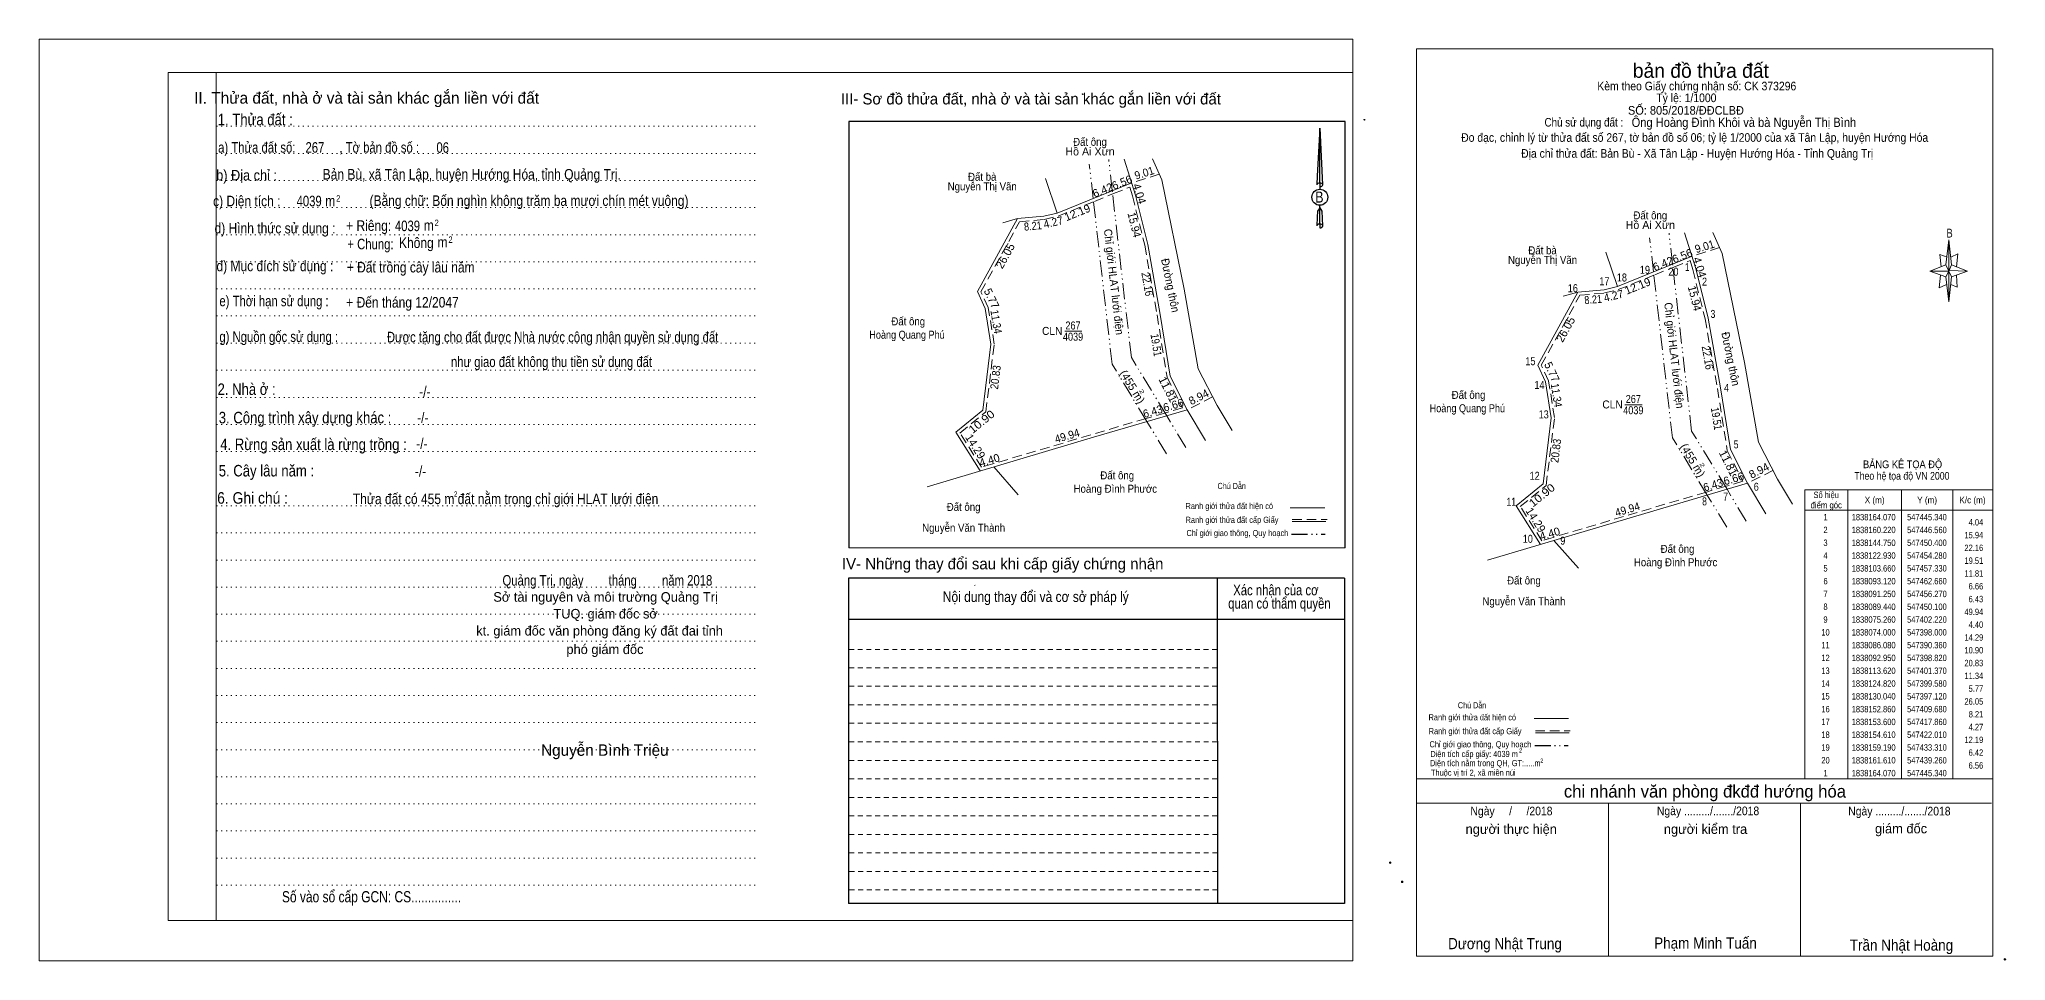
# Model space of a CAD drawing. Header units: metres. Extents: x 546486 to 548607, y 1837209 to 1838237.
# Drawn here: x 546929 to 547543, y 1837944 to 1838232 of the extents above; entities that cross this region are included whole.
import ezdxf
from ezdxf.enums import TextEntityAlignment as Align

# ---------------------------------------------------------------- set-up
doc = ezdxf.new("R2010")
doc.units = ezdxf.units.M
doc.header["$PDMODE"] = 32
doc.header["$PDSIZE"] = 0.5
for name, pattern in [('DASH_DOUBLE_DOT', [9.2, 5, -1.2, 0.3, -1.2, 0.3, -1.2]), ('DOTTED', [1.5, 0.3, -1.2]), ('MEDIUM_DASHED', [4.5, 3, -1.5]), ('SHORT_DASHED', [2.7, 1.5, -1.2])]:
    doc.linetypes.add(name, pattern=pattern)
for name, color, linetype, lineweight in [('1', 7, 'DOTTED', 13), ('15', 7, 'Continuous', 13), ('5', 7, 'Continuous', 13), ('63', 7, 'Continuous', 13)]:
    doc.layers.add(name, color=color, linetype=linetype, lineweight=lineweight)
doc.layers.add('34', color=7, linetype='Continuous')
doc.layers.add('6', color=7, linetype='Continuous')

msp = doc.modelspace()

# ---------------------------------------------------------------- linework, layer by layer
at = {"layer": '1', "linetype": 'Continuous'}
for p, q in [((546969.22, 1838221.5), (547339.38, 1838221.5)), ((546969.22, 1838221.5), (546969.22, 1837956.5)), ((547339.38, 1838221.5), (547339.38, 1837954.3)), ((546969.22, 1837956.5), (547339.38, 1837956.5))]:
    msp.add_line(p, q, dxfattribs=at)
at = {"layer": '1'}
for p, q in [((546984.22, 1838221.5), (546984.22, 1837956.5)), ((546984.22, 1838221.5), (546984.22, 1837956.5)), ((546984.38, 1838204.7), (547153.46, 1838204.7)), ((546984.38, 1838196.22), (547153.46, 1838196.22)), ((546984.38, 1838187.78), (547153.46, 1838187.78)), ((546984.38, 1838179.3), (547153.46, 1838179.3)), ((546984.38, 1838170.82), (547153.46, 1838170.82)), ((546984.38, 1838162.34), (547153.46, 1838162.34)), ((546984.38, 1838153.86), (547153.46, 1838153.86)), ((546984.38, 1838145.42), (547153.46, 1838145.42)), ((546984.38, 1838136.94), (547153.46, 1838136.94)), ((546984.38, 1838128.46), (547153.46, 1838128.46)), ((546984.38, 1838119.98), (547153.46, 1838119.98)), ((546984.38, 1838111.54), (547153.46, 1838111.54)), ((546984.38, 1838103.06), (547153.46, 1838103.06)), ((546984.38, 1838086.1), (547153.46, 1838086.1)), ((546984.38, 1838077.62), (547153.46, 1838077.62)), ((546984.38, 1838069.14), (547153.46, 1838069.14)), ((546984.38, 1838060.7), (547153.46, 1838060.7)), ((546984.38, 1838052.22), (547153.46, 1838052.22)), ((546984.38, 1838043.74), (547153.46, 1838043.74)), ((546984.38, 1838035.26), (547153.46, 1838035.26)), ((546984.38, 1838026.82), (547153.46, 1838026.82)), ((546984.38, 1838018.34), (547153.46, 1838018.34)), ((546984.38, 1838009.86), (547153.46, 1838009.86)), ((546984.38, 1838001.38), (547153.46, 1838001.38)), ((546984.38, 1837992.9), (547153.46, 1837992.9)), ((546984.38, 1837984.46), (547153.46, 1837984.46)), ((546984.38, 1837975.98), (547153.46, 1837975.98)), ((546984.38, 1837967.5), (547153.46, 1837967.5))]:
    msp.add_line(p, q, dxfattribs=at)
at = {"layer": '1', "linetype": 'Continuous'}
for points in [[(546929.02, 1837943.9), (547339.38, 1837943.9), (547339.38, 1838231.9), (546929.02, 1838231.9)], [(546984.22, 1838221.5), (547339.38, 1838221.5), (547339.38, 1837956.5), (546984.22, 1837956.5)]]:
    msp.add_lwpolyline(points, close=True, dxfattribs=at)
at = {"layer": '1'}
for p in [(547254.9, 1838214.82), (547342.9, 1838206.82)]:
    msp.add_point(p, dxfattribs=at)
at = {"layer": '15', "lineweight": 25}
for p, q in [((547181.94, 1838206.18), (547181.94, 1838072.9)), ((547329.02, 1838204.1), (547329.94, 1838186.42)), ((547329.02, 1838204.1), (547329.94, 1838186.42)), ((547329.02, 1838204.1), (547329.94, 1838186.42)), ((547328.26, 1838189.18), (547328.1, 1838186.46)), ((547329.02, 1838187.02), (547329.02, 1838186.34)), ((547329.02, 1838186.34), (547329.02, 1838185.82)), ((547329.02, 1838185.82), (547329.02, 1838185.14)), ((547329.02, 1838185.82), (547329.02, 1838185.14)), ((547329.02, 1838185.82), (547329.02, 1838185.14)), ((547329.94, 1838186.42), (547329.94, 1838186.46)), ((547329.02, 1838179.18), (547329.02, 1838179.98)), ((547329.02, 1838179.18), (547329.02, 1838179.98)), ((547329.02, 1838179.18), (547329.02, 1838179.98)), ((547329.02, 1838179.18), (547329.7, 1838178.22)), ((547329.02, 1838179.18), (547329.7, 1838178.22)), ((547329.02, 1838179.18), (547329.7, 1838178.22)), ((547329.7, 1838178.22), (547329.94, 1838173.58)), ((547329.7, 1838178.22), (547329.94, 1838173.58)), ((547329.7, 1838178.22), (547329.94, 1838173.58)), ((547329.02, 1838174.18), (547329.02, 1838173.5)), ((547329.02, 1838173.5), (547329.02, 1838172.98)), ((547329.94, 1838173.58), (547329.94, 1838173.62)), ((547296.98, 1838063.5), (547297.06, 1837961.74)), ((547336.82, 1838063.5), (547336.74, 1837961.74)), ((547336.82, 1838050.58), (547181.78, 1838050.58)), ((547336.74, 1837961.74), (547181.78, 1837961.74))]:
    msp.add_line(p, q, dxfattribs=at)
at = {"layer": '15'}
for p, q in [((547319.84, 1838085.42), (547330.6, 1838085.42)), ((547320.46, 1838081.14), (547330.98, 1838081.14)), ((547181.94, 1838072.9), (547336.98, 1838072.9)), ((547221.38, 1838061.3), (547221.22, 1838061.14))]:
    msp.add_line(p, q, dxfattribs=at)
at = {"layer": '15', "linetype": 'DASH_DOUBLE_DOT', "lineweight": 25}
msp.add_line((547320.26, 1838077.18), (547330.72, 1838077.18), dxfattribs=at)
at = {"layer": '15', "linetype": 'MEDIUM_DASHED'}
msp.add_line((547320.46, 1838081.78), (547331.34, 1838081.78), dxfattribs=at)
at = {"layer": '15', "linetype": 'SHORT_DASHED'}
for p, q in [((547296.94, 1838041.22), (547181.78, 1838041.22)), ((547296.98, 1838035.42), (547181.78, 1838035.42)), ((547296.98, 1838029.66), (547181.78, 1838029.66)), ((547296.98, 1838023.86), (547181.78, 1838023.86)), ((547296.98, 1838018.1), (547181.78, 1838018.1)), ((547296.98, 1838012.3), (547181.78, 1838012.3)), ((547296.98, 1838006.5), (547181.78, 1838006.5)), ((547296.98, 1838000.74), (547181.78, 1838000.74)), ((547296.98, 1837994.94), (547181.78, 1837994.94)), ((547296.98, 1837989.14), (547181.78, 1837989.14)), ((547297.02, 1837983.38), (547181.78, 1837983.38)), ((547297.02, 1837977.58), (547181.78, 1837977.58)), ((547297.06, 1837971.82), (547181.78, 1837971.82)), ((547297.06, 1837966.02), (547181.78, 1837966.02))]:
    msp.add_line(p, q, dxfattribs=at)
at = {"layer": '15', "lineweight": 25}
for points in [[(547336.98, 1838072.9), (547336.98, 1838206.18), (547181.94, 1838206.18)], [(547329.02, 1838187.02), (547329.02, 1838204.1), (547328.26, 1838189.18)], [(547329.02, 1838174.18), (547329.02, 1838179.18), (547328.34, 1838178.22), (547328.26, 1838176.34), (547328.1, 1838173.62)], [(547336.82, 1838063.5), (547181.78, 1838063.5), (547181.78, 1837961.74)]]:
    msp.add_lwpolyline(points, dxfattribs=at)
msp.add_ellipse((547329.078, 1838182.529), major_axis=(0, 2.516), ratio=0.983453, dxfattribs=at)
for centre, start_param, end_param in [((547329.079, 1838186.406), 1.5707963, 3.074452), ((547329.079, 1838186.406), 0.0671406, 1.5707963), ((547329.079, 1838186.406), 4.712389, 6.2831853), ((547329.079, 1838173.565), 2.4910694, 3.0742784), ((547329.079, 1838173.565), 1.5707963, 2.4910694), ((547329.079, 1838173.565), 0.0671406, 1.5707963), ((547329.079, 1838173.565), 4.712389, 6.2831853)]:
    msp.add_ellipse(centre, major_axis=(0.907, 0), ratio=0.655448, start_param=start_param, end_param=end_param, dxfattribs=at)
at = {"layer": '5'}
for p, q in [((547524.6, 1838161.42), (547525.6, 1838169.22)), ((547524.6, 1838157.62), (547519.6, 1838159.42)), ((547526.4, 1838157.62), (547525.6, 1838149.82)), ((547526.4, 1838161.42), (547531.4, 1838159.42)), ((547528, 1838158.22), (547528.2, 1838154.42)), ((547528.2, 1838154.42), (547526.2, 1838155.22)), ((547396, 1838019.58), (547406.76, 1838019.58)), ((547396.4, 1838015.1), (547406.92, 1838015.1)), ((547359.28, 1838000.7), (547539.28, 1838000.7)), ((547359.28, 1837993.1), (547538.88, 1837993.1)), ((547359.28, 1837993.1), (547538.88, 1837993.1)), ((547359.28, 1837993.1), (547538.88, 1837993.1)), ((547419.28, 1837945.3), (547419.28, 1837993.1)), ((547479.28, 1837945.3), (547479.28, 1837993.1)), ((547539.28, 1837945.3), (547359.28, 1837945.3))]:
    msp.add_line(p, q, dxfattribs=at)
at = {"layer": '5', "linetype": 'MEDIUM_DASHED'}
msp.add_line((547396.4, 1838015.74), (547407.28, 1838015.74), dxfattribs=at)
at = {"layer": '5', "linetype": 'DASH_DOUBLE_DOT', "lineweight": 25}
msp.add_line((547396.2, 1838011.14), (547406.64, 1838011.14), dxfattribs=at)
at = {"layer": '5'}
for points in [[(547359.28, 1838228.9), (547539.28, 1838228.9), (547539.28, 1837945.3), (547359.28, 1837945.3)], [(547525.6, 1838169.22), (547526.4, 1838161.42), (547525.6, 1838159.42)], [(547525.6, 1838159.42), (547519.6, 1838159.42), (547524.6, 1838161.42), (547526.4, 1838157.62), (547531.4, 1838159.42), (547525.6, 1838159.62)], [(547525.6, 1838159.42), (547525.6, 1838149.82), (547524.6, 1838157.62)]]:
    msp.add_lwpolyline(points, close=True, dxfattribs=at)
for points in [[(547525, 1838163.82), (547522.8, 1838164.62), (547523.2, 1838160.82)], [(547526.2, 1838163.82), (547528.4, 1838164.82), (547528, 1838160.82)], [(547525.6, 1838159.42), (547524.6, 1838161.42), (547519.6, 1838159.42)], [(547523, 1838158.22), (547522.6, 1838154.22), (547524.8, 1838155.22)], [(547525.6, 1838159.42), (547526.4, 1838157.62), (547531.4, 1838159.42)]]:
    msp.add_lwpolyline(points, dxfattribs=at)
for p in [(547351.04, 1837974.56), (547354.78, 1837968.54), (547543.08, 1837944.3)]:
    msp.add_point(p, dxfattribs=at)
at = {"layer": '63', "linetype": 'DASH_DOUBLE_DOT'}
for p, q in [((547264.21, 1838184.59), (547263.1, 1838194.32)), ((547258.26, 1838182.17), (547257.03, 1838192.86)), ((547264.18, 1838130.35), (547258.25, 1838182.17)), ((547270.18, 1838132.41), (547264.22, 1838184.59)), ((547433.31, 1838159.19), (547432.08, 1838169.88)), ((547439.26, 1838161.61), (547438.15, 1838171.34)), ((547439.23, 1838107.37), (547433.3, 1838159.19)), ((547445.23, 1838109.43), (547439.27, 1838161.61))]:
    msp.add_line(p, q, dxfattribs=at)
at = {"layer": '63'}
for p, q in [((547279.69, 1838187.97), (547276.77, 1838194.52)), ((547230, 1838174.58), (547234.63, 1838175.84)), ((547454.74, 1838164.99), (547451.82, 1838171.54)), ((547405.05, 1838151.6), (547409.68, 1838152.86)), ((547282.28, 1838126.64), (547279.23, 1838145.91)), ((547249.35, 1838140.63), (547254.72, 1838140.63)), ((547457.33, 1838103.66), (547454.28, 1838122.93)), ((547258.4, 1838107.54), (547287.61, 1838116.1)), ((547424.4, 1838117.65), (547429.77, 1838117.65)), ((547258.4, 1838107.54), (547206.38, 1838092.05)), ((547234.79, 1838089.53), (547227.17, 1838098.24)), ((547433.45, 1838084.56), (547462.66, 1838093.12)), ((547494, 1838091.1), (547494, 1838000.7)), ((547510.8, 1838091.1), (547510.8, 1838000.7)), ((547526.8, 1838091.1), (547526.8, 1838000.7)), ((547433.45, 1838084.56), (547381.43, 1838069.07)), ((547480.56, 1838084.7), (547539.28, 1838084.7)), ((547409.84, 1838066.55), (547402.22, 1838075.26))]:
    msp.add_line(p, q, dxfattribs=at)
at = {"layer": '63', "linetype": 'MEDIUM_DASHED'}
for p, q in [((547278.89, 1838189.76), (547270.29, 1838187.05)), ((547453.94, 1838166.78), (547445.34, 1838164.07)), ((547295.58, 1838120.14), (547287.61, 1838116.1)), ((547470.63, 1838097.16), (547462.66, 1838093.12))]:
    msp.add_line(p, q, dxfattribs=at)
at = {"layer": '63'}
for points in [[(547267.97, 1838194.4), (547271.51, 1838183.2), (547275.35, 1838167.73), (547279.23, 1838145.91)], [(547243.39, 1838188.39), (547246.96, 1838177.59), (547270.29, 1838187.05)], [(547291.04, 1838128.92), (547286.64, 1838153.84), (547279.69, 1838187.97)], [(547222.95, 1838096.98), (547215.31, 1838109.06), (547223.77, 1838115.93), (547226.32, 1838136.6), (547224.53, 1838147.8), (547222.07, 1838153.02), (547234.63, 1838175.84)], [(547234.63, 1838175.84), (547242.81, 1838176.58), (547246.96, 1838177.59)], [(547443.02, 1838171.42), (547446.56, 1838160.22), (547450.4, 1838144.75), (547454.28, 1838122.93)], [(547418.44, 1838165.41), (547422.01, 1838154.61), (547445.34, 1838164.07)], [(547466.09, 1838105.94), (547461.69, 1838130.86), (547454.74, 1838164.99)], [(547398, 1838074), (547390.36, 1838086.08), (547398.82, 1838092.95), (547401.37, 1838113.62), (547399.58, 1838124.82), (547397.12, 1838130.04), (547409.68, 1838152.86)], [(547409.68, 1838152.86), (547417.86, 1838153.6), (547422.01, 1838154.61)], [(547282.28, 1838126.64), (547287.61, 1838116.1), (547293.31, 1838106.53)], [(547291.04, 1838128.92), (547296.98, 1838117.44), (547301.71, 1838109.59)], [(547457.33, 1838103.66), (547462.66, 1838093.12), (547468.36, 1838083.55)], [(547466.09, 1838105.94), (547472.03, 1838094.46), (547476.76, 1838086.61)]]:
    msp.add_lwpolyline(points, dxfattribs=at)
at = {"layer": '63', "linetype": 'MEDIUM_DASHED'}
for points in [[(547269.66, 1838185.72), (547270.55, 1838182.93), (547274.37, 1838167.52), (547278.24, 1838145.74), (547281.32, 1838126.33), (547286.17, 1838116.72), (547280.94, 1838115.19), (547274.77, 1838113.38), (547226.88, 1838099.2), (547223.39, 1838098.16), (547216.63, 1838108.84), (547224.71, 1838115.41), (547227.33, 1838136.62), (547225.5, 1838148.1), (547223.19, 1838152.98), (547235.25, 1838174.89), (547242.97, 1838175.59), (547247.27, 1838176.64), (547258.64, 1838181.24), (547264.59, 1838183.66)], [(547444.71, 1838162.74), (547445.6, 1838159.95), (547449.42, 1838144.54), (547453.29, 1838122.76), (547456.37, 1838103.35), (547461.22, 1838093.74), (547455.99, 1838092.21), (547449.82, 1838090.4), (547401.93, 1838076.22), (547398.44, 1838075.18), (547391.68, 1838085.86), (547399.76, 1838092.43), (547402.38, 1838113.64), (547400.55, 1838125.12), (547398.24, 1838130), (547410.3, 1838151.91), (547418.02, 1838152.61), (547422.32, 1838153.66), (547433.69, 1838158.26), (547439.64, 1838160.68)]]:
    msp.add_lwpolyline(points, close=True, dxfattribs=at)
at = {"layer": '63', "linetype": 'DASH_DOUBLE_DOT'}
for points in [[(547287.23, 1838104.31), (547281.22, 1838114.23), (547270.18, 1838132.41)], [(547281.16, 1838102.36), (547275.05, 1838112.42), (547264.18, 1838130.35)], [(547462.28, 1838081.33), (547456.27, 1838091.25), (547445.23, 1838109.43)], [(547456.21, 1838079.38), (547450.1, 1838089.44), (547439.23, 1838107.37)]]:
    msp.add_lwpolyline(points, dxfattribs=at)
at = {"layer": '63'}
msp.add_lwpolyline([(547480.56, 1838091.1), (547539.28, 1838091.1), (547539.28, 1838000.7), (547480.56, 1838000.7)], close=True, dxfattribs=at)

# ---------------------------------------------------------------- texts
at = {"layer": '15'}
for s, height, p in [('II. Thửa đất, nhà ở và tài sản khác gắn liền với đất', 3.6, (547031.255, 1838211.78)), ('III- Sơ đồ thửa đất, nhà ở và tài sản khác gắn liền với đất', 3.5, (547238.785, 1838211.54)), ('IV- Những thay đổi sau khi cấp giấy chứng nhận', 3.5, (547229.99, 1838066.22)), ('Sở tài nguyên và môi trường Quảng Trị', 3, (547105.925, 1838056.1)), ('TUQ. giám đốc sở', 2.987, (547105.935, 1838050.86)), ('kt. giám đốc văn phòng đăng ký đất đai tỉnh', 2.987, (547104.055, 1838045.54)), ('phó giám đốc', 3, (547105.725, 1838039.74)), ('Nguyễn Bình Triệu', 3.573, (547105.69, 1838007.94))]:
    msp.add_text(s, height=height, dxfattribs=at).set_placement(p, align=Align.CENTER)
for s, height, width, p in [('1. Thửa đất :', 3.6, 0.85, (546996.475, 1838205.02)), ('a) Thửa đất số:              , Tờ bản đồ số : ', 3.3, 0.8, (547016.755, 1838196.46)), ('267', 3.3, 0.8, (547015.12, 1838196.46)), ('06', 3.3, 0.8, (547055.04, 1838196.42)), ('b) Địa chỉ : ', 3.3, 0.9, (546994.32, 1838187.78)), ('Bản Bù, xã Tân Lập, huyện Hướng Hóa, tỉnh Quảng Trị.', 3.3, 0.85, (547064.125, 1838188.06)), ('c) Diện tích :                                                   ', 3.3, 0.85, (547020.405, 1838179.7)), ('4039', 3.3, 0.8, (547013.315, 1838179.7)), (' m', 3.3, 0.85, (547019.395, 1838179.74)), ('2', 2, 0.75, (547022.415, 1838181.18)), ('(Bằng chữ: Bốn nghìn không trăm ba mươi chín mét vuông)', 3.3, 0.85, (547082, 1838179.82)), ('B', 3.456, 0.85, (547328.915, 1838180.86)), ('+ Riêng: ', 3.3, 0.85, (547032.43, 1838172.02)), ('4039', 3.3, 0.8, (547044.035, 1838171.93)), ('2', 2, 0.75, (547053.155, 1838173.54)), ('d) Hình thức sử dụng :', 3.3, 0.85, (547002.65, 1838171.22)), ('       + Chung:', 3.3, 0.8, (547029.05, 1838166.26)), ('Không', 3.3, 0.85, (547046.81, 1838166.66)), (' m', 3.3, 0.85, (547050.175, 1838172.1)), (' m', 3.3, 0.85, (547054.455, 1838166.84)), ('2', 2, 0.75, (547057.475, 1838168.28)), ('đ) Mục đích sử dụng :', 3.3, 0.85, (547002.615, 1838159.42)), ('+ Đất trồng cây lâu năm', 3.3, 0.85, (547045.04, 1838159.02)), ('e) Thời hạn sử dụng :', 3.3, 0.8, (547002.335, 1838148.46)), ('+ Đến tháng 12/2047', 3.3, 0.85, (547042.47, 1838148.05)), ('g) Nguồn gốc sử dụng :', 3.3, 0.8, (547003.815, 1838137.3)), ('Được tặng cho đất được Nhà nước công nhận quyền sử dụng đất', 3.3, 0.8, (547089.38, 1838137.18)), ('như giao đất không thu tiền sử dụng đất', 3.3, 0.8, (547089.035, 1838129.46)), ('2. Nhà ở :', 3.6, 0.85, (546993.775, 1838120.74)), ('-/-', 3.3, 0.85, (547049.495, 1838120.14)), ('3. Công trình xây dựng khác :', 3.6, 0.85, (547012.04, 1838111.86)), ('-/-', 3.3, 0.85, (547048.815, 1838111.98)), ('4. Rừng sản xuất là rừng trồng :', 3.6, 0.85, (547014.67, 1838103.5)), ('-/-', 3.3, 0.85, (547048.535, 1838103.86)), ('5. Cây lâu năm :', 3.6, 0.85, (546999.965, 1838095.26)), ('-/-', 3.3, 0.85, (547048.135, 1838095.22)), ('6. Ghi chú :', 3.6, 0.9, (546995.655, 1838086.74)), ('Thửa đất có 455 m đất nằm trong chỉ giới HLAT lưới điện', 3.3, 0.85, (547074.685, 1838086.61)), ('2', 1.65, 0.7, (547059.115, 1838088.94)), ('Ranh giới thửa đất hiện có ', 1.92, 0.9, (547301.1, 1838085.06)), ('Ranh giới thửa đất cấp Giấy', 1.92, 0.9, (547301.63, 1838080.74)), ('Chỉ giới giao thông, Quy hoạch', 1.92, 0.9, (547303.315, 1838076.62)), ('Quảng Trị, ngày        tháng        năm 2018', 3.3, 0.8, (547106.49, 1838061.14)), ('Nội dung thay đổi và cơ sở pháp lý', 3.3, 0.85, (547240.32, 1838056.02)), ('Xác nhận của cơ', 3.3, 0.8, (547315.335, 1838058.1)), (' quan có thẩm quyền', 3.3, 0.8, (547315.95, 1838053.94)), ('Số vào sổ cấp GCN: CS...............', 3.5, 0.8, (547032.795, 1837962.14))]:
    msp.add_text(s, height=height, dxfattribs=dict(at, width=width)).set_placement(p, align=Align.CENTER)
at = {"layer": '34', "width": 0.9}
msp.add_text('Ông Hoàng Đình Khôi và bà Nguyễn Thị Bình', height=2.88, dxfattribs=at).set_placement((547426.48, 1838204.5))
at = {"layer": '5'}
for s, height, p in [('bản đồ thửa đất', 4.5, (547448.1, 1838219.86)), ('chi nhánh văn phòng đkđđ hướng hóa', 3.888, (547449.375, 1837994.9)), ('người thực hiện', 3, (547388.865, 1837983.54)), ('người kiểm tra', 3, (547449.555, 1837983.54)), ('giám đốc', 3, (547510.65, 1837983.7))]:
    msp.add_text(s, height=height, dxfattribs=at).set_placement(p, align=Align.CENTER)
for s, height, width, p in [('Kèm theo Giấy chứng nhận số: CK 373296', 2.7, 0.9, (547446.835, 1838215.94)), ('Tỷ lệ: 1/1000', 2.7, 0.9, (547443.58, 1838212.26)), ('Chủ sử dụng đất :', 2.7, 0.85, (547411.54, 1838204.62)), ('SỐ: 805/2018/ĐĐCLBĐ', 2.7, 0.95, (547443.435, 1838208.34)), ('Đo đạc, chỉnh lý từ thửa đất số 267, tờ bản đồ số 06; tỷ lệ 1/2000 của xã Tân Lập, huyện Hướng Hóa', 2.7, 0.9, (547446.18, 1838199.86)), ('Địa chỉ thửa đất: Bản Bù - Xã Tân Lập - Huyện Hướng Hóa - Tỉnh Quảng Trị', 2.7, 0.9, (547446.94, 1838194.88)), ('B', 2.755, 0.8, (547525.805, 1838169.94)), ('Chú Dẫn', 1.92, 0.85, (547376.63, 1838022.78)), ('Ranh giới thửa đất hiện có ', 1.92, 0.9, (547377.02, 1838019.02)), ('Ranh giới thửa đất cấp Giấy', 1.92, 0.9, (547377.57, 1838014.7)), ('Chỉ giới giao thông, Quy hoạch', 1.92, 0.9, (547379.255, 1838010.58)), ('Diện tích cấp giấy: 4039 m', 1.92, 0.9, (547377.265, 1838007.56)), ('Diện tích nằm trong QH, GT:.....m', 1.92, 0.9, (547380.745, 1838004.7)), ('Thuộc vị trí 2, xã miền núi', 1.92, 0.9, (547377.01, 1838001.7)), ('Ngày     /     /2018', 2.7, 0.9, (547388.93, 1837989.34)), ('Ngày ........./......./2018', 2.7, 0.9, (547450.345, 1837989.38)), ('Ngày ........./......./2018', 2.7, 0.9, (547510.125, 1837989.3)), ('Dương Nhật Trung', 3.5, 0.9, (547386.91, 1837947.5)), ('Phạm Minh Tuấn', 3.5, 0.9, (547449.55, 1837947.66)), ('Trần Nhật Hoàng', 3.5, 0.9, (547510.78, 1837947.02))]:
    msp.add_text(s, height=height, dxfattribs=dict(at, width=width)).set_placement(p, align=Align.CENTER)
at = {"layer": '6'}
for s, width, p in [('Theo hệ tọa độ VN 2000', 0.85, (547510.915, 1838094.25)), ('BẢNG KÊ TỌA ĐỘ', 0.9, (547511.13, 1838097.85))]:
    msp.add_text(s, height=2.4, dxfattribs=dict(at, width=width)).set_placement(p, align=Align.CENTER)
at = {"layer": '63'}
for s, height, width, p in [('Đất ông', 2.5, 0.9, (547257.26, 1838198.6)), ('Nguyễn Thị Vãn', 2.5, 0.9, (547223.59, 1838184.68)), ('Đất bà', 2.5, 0.9, (547223.59, 1838187.68)), ('Đất ông', 2.5, 0.9, (547432.31, 1838175.62)), ('Nguyễn Thị Vãn', 2.5, 0.9, (547398.64, 1838161.7)), ('Đất bà', 2.5, 0.9, (547398.64, 1838164.7)), ('Đất ông', 2.5, 0.9, (547200.48, 1838142.5)), ('Hoàng Quang Phú', 2.5, 0.85, (547200.095, 1838138.31)), ('CLN', 2.5, 0.95, (547245.455, 1838139.5)), ('4039', 2.5, 0.85, (547251.965, 1838137.69)), ('267', 2.5, 0.85, (547251.95, 1838141.2)), ('Đất ông', 2.5, 0.9, (547375.53, 1838119.52)), ('267', 2.5, 0.85, (547427, 1838118.22)), ('Hoàng Quang Phú', 2.5, 0.85, (547375.145, 1838115.33)), ('CLN', 2.5, 0.95, (547420.505, 1838116.52)), ('4039', 2.5, 0.85, (547427.015, 1838114.71)), ('Đất ông', 2.5, 0.9, (547265.77, 1838094.36)), ('Hoàng Đình Phước', 2.5, 0.9, (547265.17, 1838090.17)), ('Chú Dẫn', 1.92, 0.85, (547301.53, 1838091.34)), ('Số hiệu', 2, 0.85, (547487.275, 1838088.5)), ('Đất ông', 2.5, 0.9, (547217.78, 1838084.48)), ('điểm góc', 2, 0.9, (547487.28, 1838085.3)), (' 1', 2, 0.75, (547486.72, 1838081.54)), ('1838164.070', 2, 0.85, (547502.085, 1838081.54)), ('X (m)', 2, 0.95, (547502.405, 1838086.9)), ('547445.340', 2, 0.85, (547518.73, 1838081.54)), ('Y (m)', 2, 0.95, (547518.795, 1838086.9)), ('K/c (m)', 2, 0.95, (547532.965, 1838086.9)), ('Nguyễn Văn Thành', 2.5, 0.9, (547217.785, 1838077.98)), (' 2', 2, 0.85, (547486.725, 1838077.54)), ('1838160.220', 2, 0.85, (547502.085, 1838077.54)), ('547446.560', 2, 0.85, (547518.73, 1838077.54)), ('Đất ông', 2.5, 0.9, (547440.82, 1838071.38)), (' 4', 2, 0.85, (547486.72, 1838069.54)), (' 3', 2, 0.8, (547486.715, 1838073.54)), ('1838144.750', 2, 0.85, (547502.085, 1838073.54)), ('1838122.930', 2, 0.85, (547502.085, 1838069.54)), ('547450.400', 2, 0.85, (547518.73, 1838073.54)), ('547454.280', 2, 0.85, (547518.73, 1838069.54)), ('Hoàng Đình Phước', 2.5, 0.9, (547440.22, 1838067.19)), (' 5', 2, 0.8, (547486.72, 1838065.54)), ('1838103.660', 2, 0.85, (547502.085, 1838065.54)), ('547457.330', 2, 0.85, (547518.73, 1838065.54)), ('Đất ông', 2.5, 0.9, (547392.83, 1838061.5)), (' 6', 2, 0.85, (547486.725, 1838061.54)), (' 7', 2, 0.8, (547486.725, 1838057.54)), ('1838093.120', 2, 0.85, (547502.085, 1838061.54)), ('1838091.250', 2, 0.85, (547502.085, 1838057.54)), ('547462.660', 2, 0.85, (547518.73, 1838061.54)), ('547456.270', 2, 0.85, (547518.73, 1838057.54)), ('Nguyễn Văn Thành', 2.5, 0.9, (547392.835, 1838055)), (' 8', 2, 0.8, (547486.725, 1838053.54)), ('1838089.440', 2, 0.85, (547502.085, 1838053.54)), ('547450.100', 2, 0.85, (547518.73, 1838053.54)), (' 10', 2, 0.85, (547486.715, 1838045.54)), (' 9', 2, 0.85, (547486.715, 1838049.54)), ('1838075.260', 2, 0.85, (547502.085, 1838049.54)), ('1838074.000', 2, 0.85, (547502.085, 1838045.54)), ('547402.220', 2, 0.85, (547518.73, 1838049.54)), ('547398.000', 2, 0.85, (547518.73, 1838045.54)), (' 11', 2, 0.8, (547486.715, 1838041.54)), ('1838086.080', 2, 0.85, (547502.085, 1838041.54)), ('547390.360', 2, 0.85, (547518.73, 1838041.54)), (' 12', 2, 0.85, (547486.72, 1838037.54)), (' 13', 2, 0.8, (547486.72, 1838033.54)), ('1838092.950', 2, 0.85, (547502.085, 1838037.54)), ('1838113.620', 2, 0.85, (547502.085, 1838033.54)), ('547398.820', 2, 0.85, (547518.73, 1838037.54)), ('547401.370', 2, 0.85, (547518.73, 1838033.54)), (' 14', 2, 0.85, (547486.715, 1838029.54)), ('1838124.820', 2, 0.85, (547502.085, 1838029.54)), ('547399.580', 2, 0.85, (547518.73, 1838029.54)), (' 15', 2, 0.85, (547486.715, 1838025.54)), (' 16', 2, 0.85, (547486.72, 1838021.54)), ('1838130.040', 2, 0.85, (547502.085, 1838025.54)), ('1838152.860', 2, 0.85, (547502.085, 1838021.54)), ('547397.120', 2, 0.85, (547518.73, 1838025.54)), ('547409.680', 2, 0.85, (547518.73, 1838021.54)), (' 17', 2, 0.85, (547486.72, 1838017.54)), (' 18', 2, 0.85, (547486.72, 1838013.54)), ('1838153.600', 2, 0.85, (547502.085, 1838017.54)), ('1838154.610', 2, 0.85, (547502.085, 1838013.54)), ('547417.860', 2, 0.85, (547518.73, 1838017.54)), ('547422.010', 2, 0.85, (547518.73, 1838013.54)), ('2', 1.25, 0.8, (547391.74, 1838008.96)), (' 19', 2, 0.85, (547486.72, 1838009.54)), ('1838159.190', 2, 0.85, (547502.085, 1838009.54)), ('547433.310', 2, 0.85, (547518.73, 1838009.54)), ('2', 1.25, 0.8, (547398.43, 1838005.84)), (' 20', 2, 0.85, (547486.715, 1838005.54)), (' 1', 2, 0.75, (547486.72, 1838001.54)), ('1838161.610', 2, 0.85, (547502.085, 1838005.54)), ('1838164.070', 2, 0.85, (547502.085, 1838001.54)), ('547439.260', 2, 0.85, (547518.73, 1838005.54)), ('547445.340', 2, 0.85, (547518.73, 1838001.54))]:
    msp.add_text(s, height=height, dxfattribs=dict(at, width=width)).set_placement(p, align=Align.CENTER)
for p in [(547257.265, 1838195.6), (547432.315, 1838172.62)]:
    msp.add_text('Hồ Ai Xưn', height=2.5, dxfattribs=at).set_placement(p, align=Align.CENTER)
for s, rotation, p in [('6.56', 22.029, (547267.721, 1838186.013)), ('6.42', 22.133, (547261.704, 1838183.57)), ('4.04', 287.583, (547271.5, 1838183.268)), ('12.19', 22.063, (547253.765, 1838176.586)), ('26.05', 61.172, (547231.9, 1838163.602)), ('6.42', 22.133, (547436.754, 1838160.59)), ('6.56', 22.029, (547442.776, 1838163.035)), ('4.04', 287.583, (547446.55, 1838160.288)), ('12.19', 22.063, (547428.815, 1838153.606)), ('5.77', 295.233, (547225.391, 1838150.363)), ('26.05', 61.172, (547406.95, 1838140.622)), ('(455 m)', 301.243, (547269.435, 1838122.653)), ('11.81', 296.825, (547280.491, 1838121.909)), ('5.77', 295.233, (547400.441, 1838127.383)), ('8.94', 26.88, (547291.785, 1838118.959)), ('6.66', 16.312, (547283.659, 1838116.372)), ('14.29', 302.311, (547220.394, 1838103.988)), ('4.40', 16.624, (547226.207, 1838099.143)), ('(455 m)', 301.243, (547444.485, 1838099.673)), ('11.81', 296.825, (547455.541, 1838098.929)), ('6.66', 16.312, (547458.709, 1838093.392)), ('8.94', 26.88, (547466.835, 1838095.979)), ('14.29', 302.311, (547395.444, 1838081.008)), ('4.40', 16.624, (547401.257, 1838076.163))]:
    msp.add_text(s, height=2.5, rotation=rotation, dxfattribs=at).set_placement(p, align=Align.CENTER)
for s, height, rotation, width, p in [('9.01', 2.5, 17.49, 0.95, (547274.594, 1838188.931)), ('4.27', 2.5, 13.678, 0.95, (547246.074, 1838173.496)), ('15.94', 2.5, 283.94, 0.95, (547269.919, 1838173.616)), ('8.21', 2.5, 5.169, 0.85, (547239.517, 1838172.311)), ('Chỉ giới HLAT lưới điện', 2.5, 276.525, 0.95, (547263.482, 1838155.937)), ('Đường thôn', 2.5, 281.51, 0.95, (547281.15, 1838154.744)), ('9.01', 2.5, 17.49, 0.95, (547449.649, 1838165.953)), ('22.16', 2.5, 280.083, 0.9, (547273.953, 1838155.164)), ('8.21', 2.5, 5.169, 0.85, (547414.567, 1838149.331)), ('4.27', 2.5, 13.678, 0.95, (547421.124, 1838150.516)), ('15.94', 2.5, 283.94, 0.95, (547444.969, 1838150.636)), ('11.34', 2.5, 279.08, 0.9, (547226.735, 1838143.427)), ('Chỉ giới HLAT lưới điện', 2.5, 276.525, 0.95, (547438.532, 1838132.957)), ('19.51', 2.5, 278.994, 0.85, (547276.716, 1838136.14)), ('Đường thôn', 2.5, 281.51, 0.95, (547456.2, 1838131.764)), ('22.16', 2.5, 280.083, 0.9, (547449.003, 1838132.184)), ('20.83', 2.5, 82.967, 0.9, (547228.975, 1838126.112)), ('2', 1.25, 301.248, 1.6, (547272.925, 1838121.479)), ('11.34', 2.5, 279.08, 0.9, (547401.785, 1838120.447)), ('10.90', 2.5, 39.079, 1.1, (547224.177, 1838111.399)), ('6.43', 2.5, 16.349, 0.95, (547277.218, 1838114.387)), ('19.51', 2.5, 278.994, 0.85, (547451.766, 1838113.16)), ('49.94', 2.5, 16.497, 0.95, (547250.465, 1838106.756)), ('20.83', 2.5, 82.967, 0.9, (547404.025, 1838103.132)), ('2', 1.25, 301.248, 1.6, (547447.975, 1838098.499)), ('10.90', 2.5, 39.079, 1.1, (547399.227, 1838088.419)), ('6.43', 2.5, 16.349, 0.95, (547452.268, 1838091.407)), ('49.94', 2.5, 16.497, 0.95, (547425.515, 1838083.776))]:
    msp.add_text(s, height=height, rotation=rotation, dxfattribs=dict(at, width=width)).set_placement(p, align=Align.CENTER)
for s, height, width, p in [(' 17', 2.5, 0.85, (547419.55, 1838155.03)), (' 18', 2.5, 0.85, (547425.01, 1838156.2)), (' 19', 2.5, 0.85, (547432.21, 1838158.61)), (' 20', 2.5, 0.85, (547441.11, 1838158.02)), (' 1', 2.5, 0.75, (547444.55, 1838159.47)), (' 2', 2.5, 0.85, (547450.04, 1838154.9)), (' 16', 2.5, 0.85, (547409.68, 1838152.86)), (' 3', 2.5, 0.8, (547452.62, 1838144.81)), (' 15', 2.5, 0.85, (547396.43, 1838130.04)), (' 14', 2.5, 0.85, (547399.27, 1838122.6)), (' 4', 2.5, 0.85, (547456.92, 1838121.71)), (' 13', 2.5, 0.85, (547400.58, 1838113.41)), (' 5', 2.5, 0.8, (547459.86, 1838104.03)), (' 12', 2.5, 0.85, (547397.76, 1838094.21)), (' 7', 2.5, 0.8, (547456.58, 1838087.71)), (' 6', 2.5, 0.85, (547466.2, 1838090.8)), (' 11', 2.5, 0.8, (547390.36, 1838086.08)), (' 8', 2.5, 0.8, (547449.99, 1838086.22)), (' 10', 2.5, 0.85, (547395.62, 1838074.53)), ('15.94', 2, 0.85, (547536.32, 1838075.94)), ('4.04', 2, 0.85, (547536.32, 1838079.94)), (' 9', 2.5, 0.85, (547405.76, 1838073.94)), ('22.16', 2, 0.85, (547536.32, 1838071.94)), ('19.51', 2, 0.85, (547536.33, 1838067.94)), ('11.81', 2, 0.85, (547536.33, 1838063.94)), ('6.66', 2, 0.85, (547536.32, 1838059.94)), ('49.94', 2, 0.85, (547536.32, 1838051.94)), ('6.43', 2, 0.85, (547536.31, 1838055.94)), ('4.40', 2, 0.85, (547536.32, 1838047.94)), ('10.90', 2, 0.85, (547536.32, 1838039.94)), ('14.29', 2, 0.85, (547536.33, 1838043.94)), ('20.83', 2, 0.85, (547536.32, 1838035.94)), ('11.34', 2, 0.85, (547536.32, 1838031.94)), ('5.77', 2, 0.85, (547536.32, 1838027.94)), ('26.05', 2, 0.85, (547536.32, 1838023.94)), ('8.21', 2, 0.8, (547536.32, 1838019.94)), ('4.27', 2, 0.85, (547536.32, 1838015.94)), ('12.19', 2, 0.85, (547536.33, 1838011.94)), ('6.42', 2, 0.85, (547536.32, 1838007.94)), ('6.56', 2, 0.85, (547536.32, 1838003.94))]:
    msp.add_text(s, height=height, dxfattribs=dict(at, width=width)).set_placement(p, align=Align.RIGHT)

doc.saveas('drawing.dxf')
